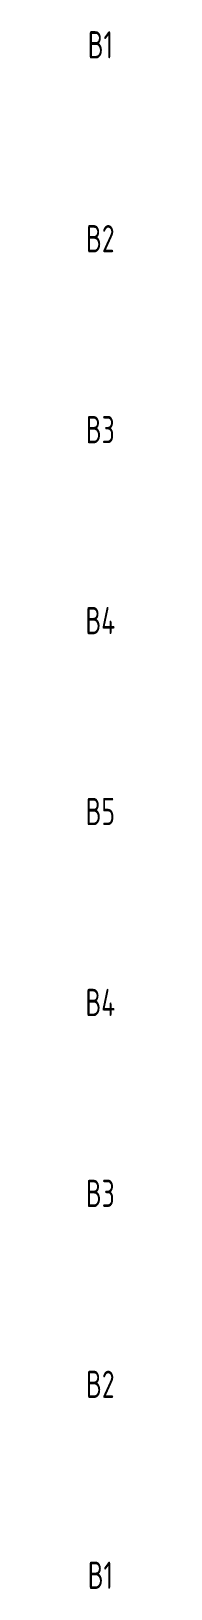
# Model space of a CAD drawing. Header units: metres. Extents: x 202848 to 204724, y 1924431 to 1925550.
# Drawn here: x 202847.56 to 202847.91, y 1924431.15 to 1924451.55 of the extents above; entities that cross this region are included whole.
import ezdxf

# ---------------------------------------------------------------- set-up
doc = ezdxf.new("R2010")
doc.units = ezdxf.units.M
doc.header["$MEASUREMENT"] = 0
doc.layers.add('YQ_DIM', color=3, linetype='Continuous')
doc.styles.add('YQ_DIM', font='SUPEROS.SHX', dxfattribs={"width": 0.8, "bigfont": 'HZDX.SHX'})

msp = doc.modelspace()

# ---------------------------------------------------------------- texts
at = {"layer": 'YQ_DIM', "char_height": 0.35659, "attachment_point": 5, "style": 'YQ_DIM'}
for s, insert in [('B1', (202847.7251, 1924451.3721)), ('B2', (202847.7251, 1924448.8331)), ('B3', (202847.7251, 1924446.3331)), ('B4', (202847.7251, 1924443.8331)), ('B5', (202847.7251, 1924441.3331)), ('B4', (202847.7251, 1924438.8331)), ('B3', (202847.7251, 1924436.3331)), ('B2', (202847.7251, 1924433.8331)), ('B1', (202847.7251, 1924431.3331))]:
    msp.add_mtext_dynamic_manual_height_columns(s, width=3.19714, gutter_width=1.7829, heights=[1.5932], dxfattribs=dict(at, insert=insert))

doc.saveas('drawing.dxf')
